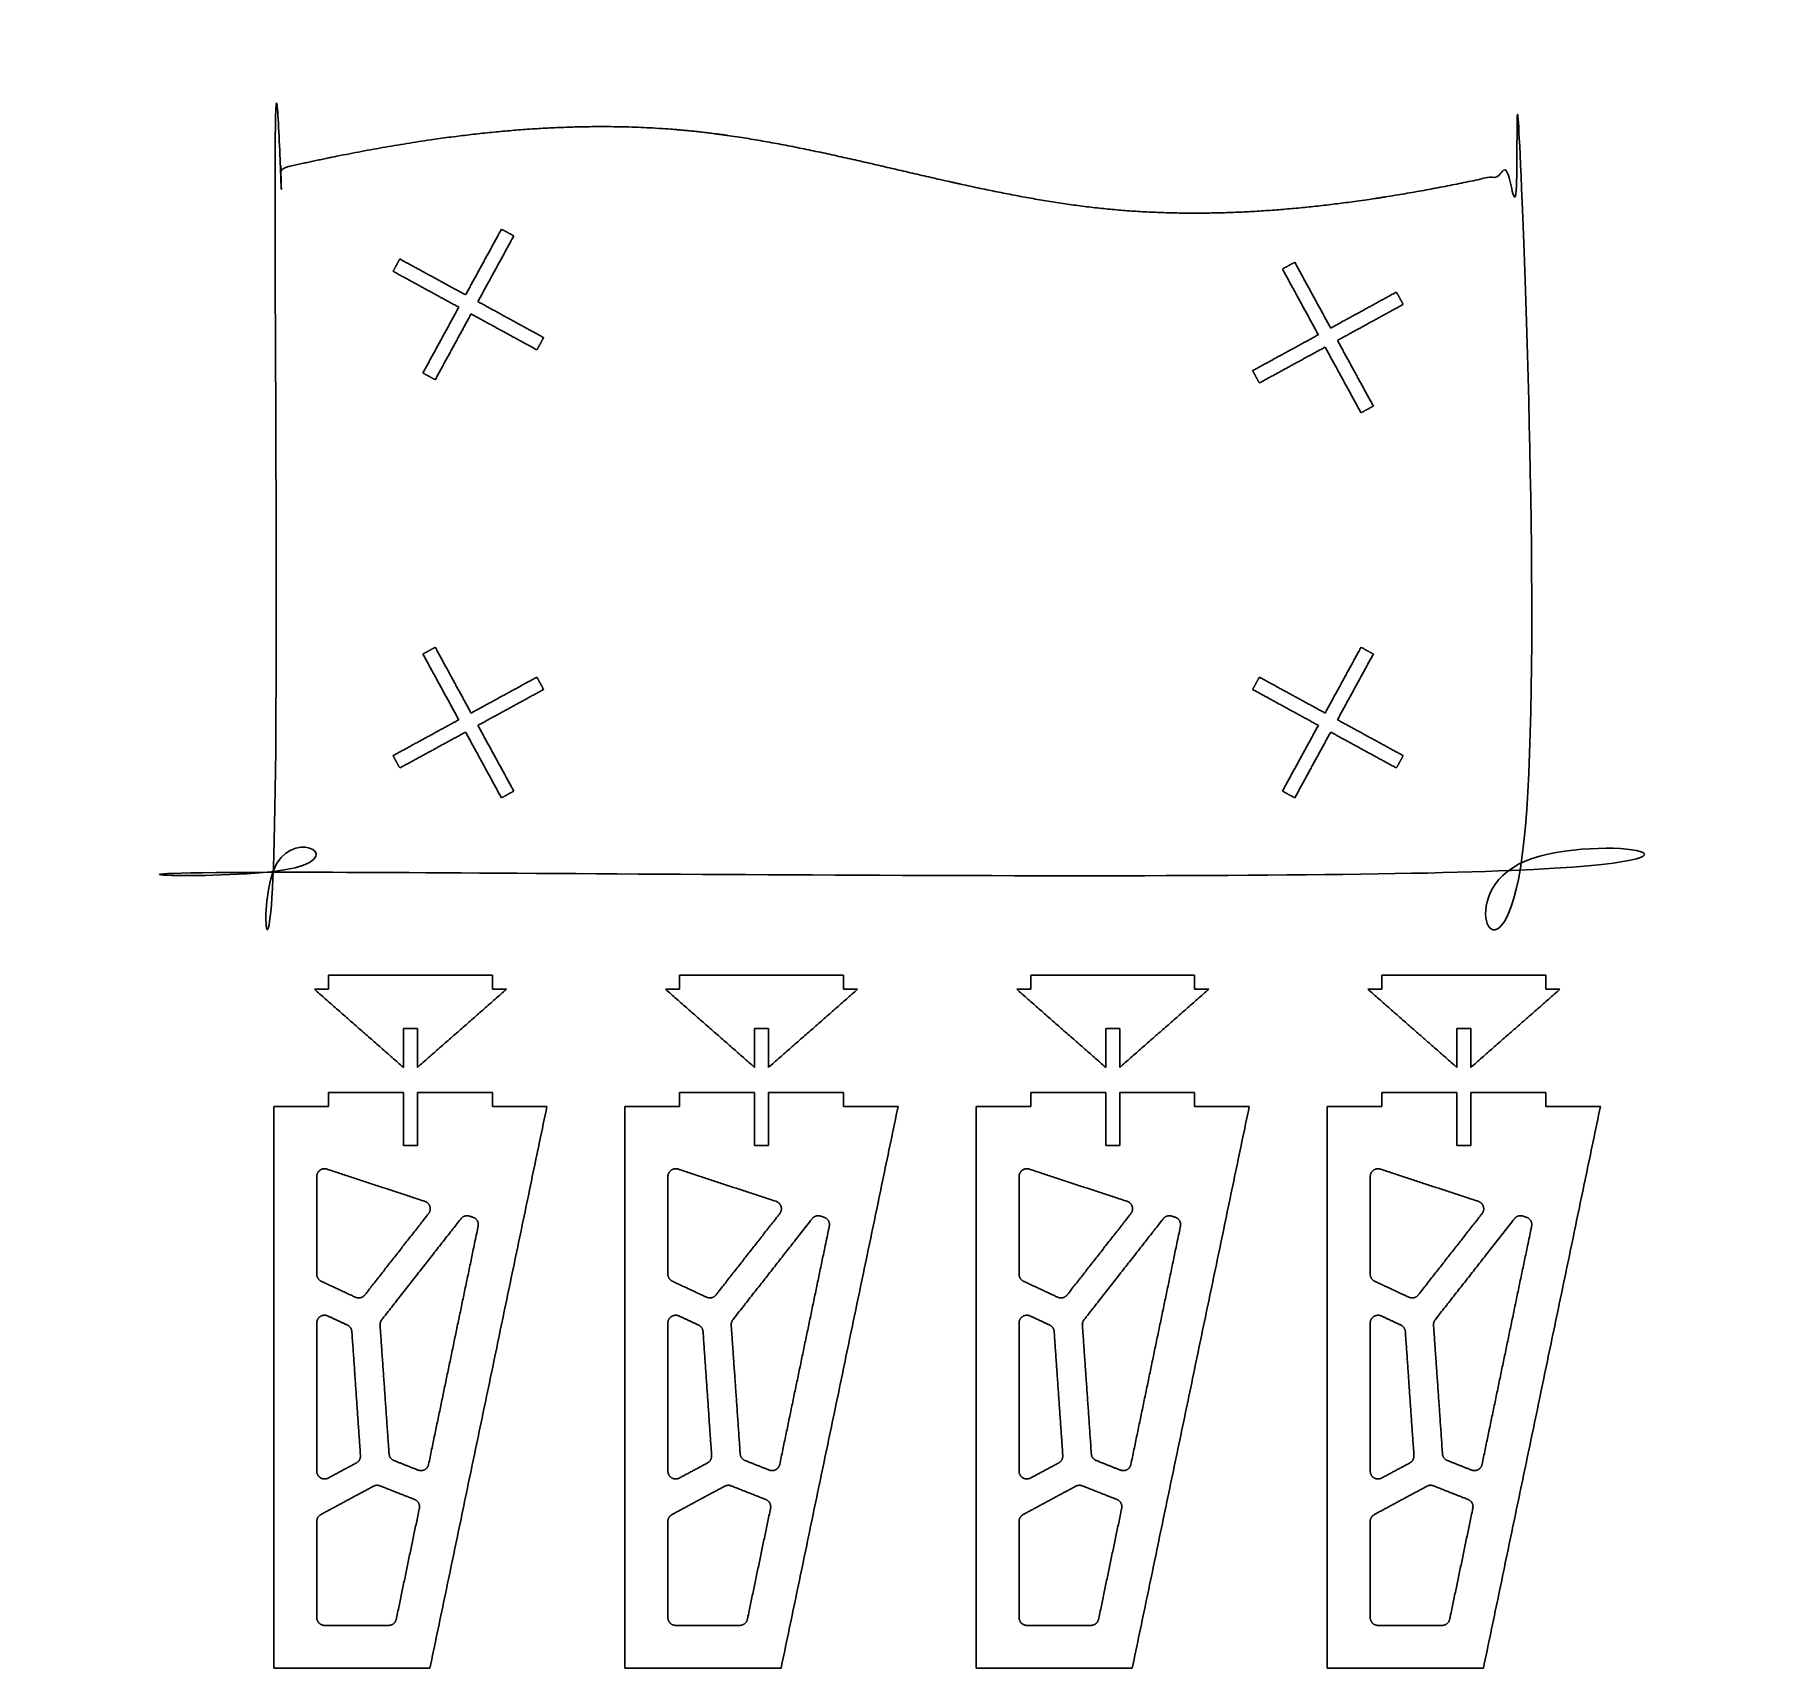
# Model space of a CAD drawing. Header units: millimetres. Extents: x -306 to 1916, y -1020 to 1073.
import ezdxf

# ---------------------------------------------------------------- set-up
doc = ezdxf.new("R2010")
doc.units = ezdxf.units.MM
doc.header["$MEASUREMENT"] = 0
doc.layers.add('Default', color=18, linetype='Continuous', true_color=0x000000)

msp = doc.modelspace()

# ---------------------------------------------------------------- linework, layer by layer
at = {"layer": 'Default'}
for points, weights, degree, knots in [([(19.5, 904.4), (7.6, 901.8), (0, 892.3), (0, 880.1), (0, 595), (0, 310), (0, 25), (0, 10.4), (10.4, 0), (25, 0), (541.7, 0), (1058.3, 0), (1575, 0), (1589.6, 0), (1600, 10.4), (1600, 25), (1600, 306.2), (1600, 587.5), (1600, 868.7), (1600, 876.4), (1596.7, 883.4), (1590.7, 888.2), (1584.6, 893), (1577.1, 894.8), (1569.6, 893.1), (1404.9, 856.8), (1049.3, 808.2), (547.1, 993.1), (187.6, 942.1), (19.5, 904.4)], [1, 0.853782894292, 0.853782894292, 1, 1, 1, 1, 0.804737854124, 0.804737854124, 1, 1, 1, 1, 0.804737854124, 0.804737854124, 1, 1, 1, 1, 0.934505862199, 0.934505862199, 1, 0.934505862199, 0.934505862199, 1, 1, 1, 1, 1, 1], 3, [0, 0, 0, 0, 33.752609, 33.752609, 33.752609, 34.702666, 34.702666, 34.702666, 73.972574, 73.972574, 73.972574, 74.941324, 74.941324, 74.941324, 114.211232, 114.211232, 114.211232, 115.148706, 115.148706, 115.148706, 137.497451, 137.497451, 137.497451, 159.846196, 159.846196, 159.846196, 664.416511, 1207.043906, 1722.709597, 1722.709597, 1722.709597, 1722.709597]), ([(55, -389.9), (55, -452.5), (55, -515.1), (55, -521.4), (60.8, -524.1), (82.6, -534.3), (104.5, -544.5), (111.7, -547.9), (116.6, -541.6), (157.4, -489.5), (198.3, -437.4), (201.5, -433.3), (200, -428.3), (198.5, -423.4), (193.6, -421.7), (130.8, -401.1), (68.1, -380.4), (63.3, -378.8), (59.1, -381.8), (55, -384.8), (55, -389.9)], [1, 1, 1, 0.843470647187, 1, 1, 1, 0.783100546141, 1, 1, 1, 0.88729973618, 1, 0.88729973618, 1, 1, 1, 0.890508669978, 1, 0.890508669978, 1], 2, [-500.738351, -500.738351, -500.738351, -375.549952, -375.549952, -364.208261, -364.208261, -316.000299, -316.000299, -302.577091, -302.577091, -170.132702, -170.132702, -160.545912, -160.545912, -150.959122, -150.959122, -18.893374, -18.893374, -9.446687, -9.446687, 0, 0, 0]), ([(505, -389.9), (505, -452.5), (505, -515.1), (505, -521.4), (510.8, -524.1), (532.6, -534.3), (554.5, -544.5), (561.7, -547.9), (566.6, -541.6), (607.4, -489.5), (648.3, -437.4), (651.5, -433.3), (650, -428.3), (648.5, -423.4), (643.6, -421.7), (580.8, -401.1), (518.1, -380.4), (513.3, -378.8), (509.1, -381.8), (505, -384.8), (505, -389.9)], [1, 1, 1, 0.843470647187, 1, 1, 1, 0.783100546141, 1, 1, 1, 0.88729973618, 1, 0.88729973618, 1, 1, 1, 0.890508669978, 1, 0.890508669978, 1], 2, [-500.738351, -500.738351, -500.738351, -375.549952, -375.549952, -364.208261, -364.208261, -316.000299, -316.000299, -302.577091, -302.577091, -170.132702, -170.132702, -160.545912, -160.545912, -150.959122, -150.959122, -18.893374, -18.893374, -9.446687, -9.446687, 0, 0, 0]), ([(955, -389.9), (955, -452.5), (955, -515.1), (955, -521.4), (960.8, -524.1), (982.6, -534.3), (1004.5, -544.5), (1011.7, -547.9), (1016.6, -541.6), (1057.4, -489.5), (1098.3, -437.4), (1101.5, -433.3), (1100, -428.3), (1098.5, -423.4), (1093.6, -421.7), (1030.8, -401.1), (968.1, -380.4), (963.3, -378.8), (959.1, -381.8), (955, -384.8), (955, -389.9)], [1, 1, 1, 0.843470647187, 1, 1, 1, 0.783100546141, 1, 1, 1, 0.88729973618, 1, 0.88729973618, 1, 1, 1, 0.890508669978, 1, 0.890508669978, 1], 2, [-500.738351, -500.738351, -500.738351, -375.549952, -375.549952, -364.208261, -364.208261, -316.000299, -316.000299, -302.577091, -302.577091, -170.132702, -170.132702, -160.545912, -160.545912, -150.959122, -150.959122, -18.893374, -18.893374, -9.446687, -9.446687, 0, 0, 0]), ([(1405, -389.9), (1405, -452.5), (1405, -515.1), (1405, -521.4), (1410.8, -524.1), (1432.6, -534.3), (1454.5, -544.5), (1461.7, -547.9), (1466.6, -541.6), (1507.4, -489.5), (1548.3, -437.4), (1551.5, -433.3), (1550, -428.3), (1548.5, -423.4), (1543.6, -421.7), (1480.8, -401.1), (1418.1, -380.4), (1413.3, -378.8), (1409.1, -381.8), (1405, -384.8), (1405, -389.9)], [1, 1, 1, 0.843470647187, 1, 1, 1, 0.783100546141, 1, 1, 1, 0.88729973618, 1, 0.88729973618, 1, 1, 1, 0.890508669978, 1, 0.890508669978, 1], 2, [-500.738351, -500.738351, -500.738351, -375.549952, -375.549952, -364.208261, -364.208261, -316.000299, -316.000299, -302.577091, -302.577091, -170.132702, -170.132702, -160.545912, -160.545912, -150.959122, -150.959122, -18.893374, -18.893374, -9.446687, -9.446687, 0, 0, 0]), ([(198.3, -758.7), (230, -606.2), (261.8, -453.6), (263.6, -444.9), (255.2, -442.1), (253, -441.3), (250.8, -440.6), (244.1, -438.4), (239.8, -443.9), (189, -508.7), (138.2, -573.4), (135.9, -576.4), (136.1, -580.2), (141.9, -662.7), (147.6, -745.2), (148, -751.5), (153.9, -753.8), (169.3, -759.9), (184.8, -766), (189.1, -767.7), (193.2, -765.5), (197.3, -763.3), (198.3, -758.7)], [1, 1, 1, 0.745957230655, 1, 1, 1, 0.818433229479, 1, 1, 1, 0.933329782841, 1, 1, 1, 0.845851274547, 1, 1, 1, 0.906702507235, 1, 0.906702507235, 1], 2, [-742.187618, -742.187618, -742.187618, -430.507826, -430.507826, -415.931319, -415.931319, -411.308137, -411.308137, -399.06579, -399.06579, -234.555083, -234.555083, -227.210725, -227.210725, -61.88657, -61.88657, -50.633825, -50.633825, -17.415896, -17.415896, -8.707948, -8.707948, 0, 0, 0]), ([(648.3, -758.7), (680, -606.2), (711.8, -453.6), (713.6, -444.9), (705.2, -442.1), (703, -441.3), (700.8, -440.6), (694.1, -438.4), (689.8, -443.9), (639, -508.7), (588.2, -573.4), (585.9, -576.4), (586.1, -580.2), (591.9, -662.7), (597.6, -745.2), (598, -751.5), (603.9, -753.8), (619.3, -759.9), (634.8, -766), (639.1, -767.7), (643.2, -765.5), (647.3, -763.3), (648.3, -758.7)], [1, 1, 1, 0.745957230655, 1, 1, 1, 0.818433229479, 1, 1, 1, 0.933329782841, 1, 1, 1, 0.845851274547, 1, 1, 1, 0.906702507235, 1, 0.906702507235, 1], 2, [-742.187618, -742.187618, -742.187618, -430.507826, -430.507826, -415.931319, -415.931319, -411.308137, -411.308137, -399.06579, -399.06579, -234.555083, -234.555083, -227.210725, -227.210725, -61.88657, -61.88657, -50.633825, -50.633825, -17.415896, -17.415896, -8.707948, -8.707948, 0, 0, 0]), ([(1098.3, -758.7), (1130, -606.2), (1161.8, -453.6), (1163.6, -444.9), (1155.2, -442.1), (1153, -441.3), (1150.8, -440.6), (1144.1, -438.4), (1139.8, -443.9), (1089, -508.7), (1038.2, -573.4), (1035.9, -576.4), (1036.1, -580.2), (1041.9, -662.7), (1047.6, -745.2), (1048, -751.5), (1053.9, -753.8), (1069.3, -759.9), (1084.8, -766), (1089.1, -767.7), (1093.2, -765.5), (1097.3, -763.3), (1098.3, -758.7)], [1, 1, 1, 0.745957230655, 1, 1, 1, 0.818433229479, 1, 1, 1, 0.933329782841, 1, 1, 1, 0.845851274547, 1, 1, 1, 0.906702507235, 1, 0.906702507235, 1], 2, [-742.187618, -742.187618, -742.187618, -430.507826, -430.507826, -415.931319, -415.931319, -411.308137, -411.308137, -399.06579, -399.06579, -234.555083, -234.555083, -227.210725, -227.210725, -61.88657, -61.88657, -50.633825, -50.633825, -17.415896, -17.415896, -8.707948, -8.707948, 0, 0, 0]), ([(1548.3, -758.7), (1580, -606.2), (1611.8, -453.6), (1613.6, -444.9), (1605.2, -442.1), (1603, -441.3), (1600.8, -440.6), (1594.1, -438.4), (1589.8, -443.9), (1539, -508.7), (1488.2, -573.4), (1485.9, -576.4), (1486.1, -580.2), (1491.9, -662.7), (1497.6, -745.2), (1498, -751.5), (1503.9, -753.8), (1519.3, -759.9), (1534.8, -766), (1539.1, -767.7), (1543.2, -765.5), (1547.3, -763.3), (1548.3, -758.7)], [1, 1, 1, 0.745957230655, 1, 1, 1, 0.818433229479, 1, 1, 1, 0.933329782841, 1, 1, 1, 0.845851274547, 1, 1, 1, 0.906702507235, 1, 0.906702507235, 1], 2, [-742.187618, -742.187618, -742.187618, -430.507826, -430.507826, -415.931319, -415.931319, -411.308137, -411.308137, -399.06579, -399.06579, -234.555083, -234.555083, -227.210725, -227.210725, -61.88657, -61.88657, -50.633825, -50.633825, -17.415896, -17.415896, -8.707948, -8.707948, 0, 0, 0]), ([(69.7, -776.2), (87.7, -766.5), (105.8, -756.8), (111.4, -753.7), (111, -747.3), (105.5, -667.9), (100, -588.6), (99.6, -582.7), (94.2, -580.2), (81.7, -574.4), (69.2, -568.5), (64.3, -566.2), (59.6, -569.2), (55, -572.1), (55, -577.6), (55, -672.5), (55, -767.4), (55, -773.1), (59.9, -776), (64.7, -778.9), (69.7, -776.2)], [1, 1, 1, 0.840270408843, 1, 1, 1, 0.861582161341, 1, 1, 1, 0.876691298824, 1, 0.876691298824, 1, 1, 1, 0.869689121055, 1, 0.869689121055, 1], 2, [-480.208132, -480.208132, -480.208132, -439.308692, -439.308692, -427.848402, -427.848402, -268.732196, -268.732196, -258.083835, -258.083835, -230.512696, -230.512696, -220.475578, -220.475578, -210.438461, -210.438461, -20.648967, -20.648967, -10.324484, -10.324484, 0, 0, 0]), ([(519.7, -776.2), (537.7, -766.5), (555.8, -756.8), (561.4, -753.7), (561, -747.3), (555.5, -667.9), (550, -588.6), (549.6, -582.7), (544.2, -580.2), (531.7, -574.4), (519.2, -568.5), (514.3, -566.2), (509.6, -569.2), (505, -572.1), (505, -577.6), (505, -672.5), (505, -767.4), (505, -773.1), (509.9, -776), (514.7, -778.9), (519.7, -776.2)], [1, 1, 1, 0.840270408843, 1, 1, 1, 0.861582161341, 1, 1, 1, 0.876691298824, 1, 0.876691298824, 1, 1, 1, 0.869689121055, 1, 0.869689121055, 1], 2, [-480.208132, -480.208132, -480.208132, -439.308692, -439.308692, -427.848402, -427.848402, -268.732196, -268.732196, -258.083835, -258.083835, -230.512696, -230.512696, -220.475578, -220.475578, -210.438461, -210.438461, -20.648967, -20.648967, -10.324484, -10.324484, 0, 0, 0]), ([(969.7, -776.2), (987.7, -766.5), (1005.8, -756.8), (1011.4, -753.7), (1011, -747.3), (1005.5, -667.9), (1000, -588.6), (999.6, -582.7), (994.2, -580.2), (981.7, -574.4), (969.2, -568.5), (964.3, -566.2), (959.6, -569.2), (955, -572.1), (955, -577.6), (955, -672.5), (955, -767.4), (955, -773.1), (959.9, -776), (964.7, -778.9), (969.7, -776.2)], [1, 1, 1, 0.840270408843, 1, 1, 1, 0.861582161341, 1, 1, 1, 0.876691298824, 1, 0.876691298824, 1, 1, 1, 0.869689121055, 1, 0.869689121055, 1], 2, [-480.208132, -480.208132, -480.208132, -439.308692, -439.308692, -427.848402, -427.848402, -268.732196, -268.732196, -258.083835, -258.083835, -230.512696, -230.512696, -220.475578, -220.475578, -210.438461, -210.438461, -20.648967, -20.648967, -10.324484, -10.324484, 0, 0, 0]), ([(1419.7, -776.2), (1437.7, -766.5), (1455.8, -756.8), (1461.4, -753.7), (1461, -747.3), (1455.5, -667.9), (1450, -588.6), (1449.6, -582.7), (1444.2, -580.2), (1431.7, -574.4), (1419.2, -568.5), (1414.3, -566.2), (1409.6, -569.2), (1405, -572.1), (1405, -577.6), (1405, -672.5), (1405, -767.4), (1405, -773.1), (1409.9, -776), (1414.7, -778.9), (1419.7, -776.2)], [1, 1, 1, 0.840270408843, 1, 1, 1, 0.861582161341, 1, 1, 1, 0.876691298824, 1, 0.876691298824, 1, 1, 1, 0.869689121055, 1, 0.869689121055, 1], 2, [-480.208132, -480.208132, -480.208132, -439.308692, -439.308692, -427.848402, -427.848402, -268.732196, -268.732196, -258.083835, -258.083835, -230.512696, -230.512696, -220.475578, -220.475578, -210.438461, -210.438461, -20.648967, -20.648967, -10.324484, -10.324484, 0, 0, 0]), ([(55, -831.8), (55, -893.4), (55, -955), (55, -965), (65, -965), (106.1, -965), (147.1, -965), (155.3, -965), (156.9, -957), (171.7, -886), (186.5, -815), (188.2, -806.8), (180.4, -803.7), (158.2, -794.9), (136.1, -786.2), (131.7, -784.5), (127.6, -786.7), (93.9, -804.8), (60.3, -823), (55, -825.8), (55, -831.8)], [1, 1, 1, 0.707106781187, 1, 1, 1, 0.775871849635, 1, 1, 1, 0.764841188317, 1, 1, 1, 0.906809140849, 1, 1, 1, 0.858556876044, 1], 2, [-537.516719, -537.516719, -537.516719, -414.271217, -414.271217, -398.563254, -398.563254, -316.417195, -316.417195, -302.763186, -302.763186, -157.692342, -157.692342, -143.692311, -143.692311, -96.004145, -96.004145, -87.301255, -87.301255, -10.76696, -10.76696, 0, 0, 0]), ([(505, -831.8), (505, -893.4), (505, -955), (505, -965), (515, -965), (556.1, -965), (597.1, -965), (605.3, -965), (606.9, -957), (621.7, -886), (636.5, -815), (638.2, -806.8), (630.4, -803.7), (608.2, -794.9), (586.1, -786.2), (581.7, -784.5), (577.6, -786.7), (543.9, -804.8), (510.3, -823), (505, -825.8), (505, -831.8)], [1, 1, 1, 0.707106781187, 1, 1, 1, 0.775871849635, 1, 1, 1, 0.764841188317, 1, 1, 1, 0.906809140849, 1, 1, 1, 0.858556876044, 1], 2, [-537.516719, -537.516719, -537.516719, -414.271217, -414.271217, -398.563254, -398.563254, -316.417195, -316.417195, -302.763186, -302.763186, -157.692342, -157.692342, -143.692311, -143.692311, -96.004145, -96.004145, -87.301255, -87.301255, -10.76696, -10.76696, 0, 0, 0]), ([(955, -831.8), (955, -893.4), (955, -955), (955, -965), (965, -965), (1006.1, -965), (1047.1, -965), (1055.3, -965), (1056.9, -957), (1071.7, -886), (1086.5, -815), (1088.2, -806.8), (1080.4, -803.7), (1058.2, -794.9), (1036.1, -786.2), (1031.7, -784.5), (1027.6, -786.7), (993.9, -804.8), (960.3, -823), (955, -825.8), (955, -831.8)], [1, 1, 1, 0.707106781187, 1, 1, 1, 0.775871849635, 1, 1, 1, 0.764841188317, 1, 1, 1, 0.906809140849, 1, 1, 1, 0.858556876044, 1], 2, [-537.516719, -537.516719, -537.516719, -414.271217, -414.271217, -398.563254, -398.563254, -316.417195, -316.417195, -302.763186, -302.763186, -157.692342, -157.692342, -143.692311, -143.692311, -96.004145, -96.004145, -87.301255, -87.301255, -10.76696, -10.76696, 0, 0, 0]), ([(1405, -831.8), (1405, -893.4), (1405, -955), (1405, -965), (1415, -965), (1456.1, -965), (1497.1, -965), (1505.3, -965), (1506.9, -957), (1521.7, -886), (1536.5, -815), (1538.2, -806.8), (1530.4, -803.7), (1508.2, -794.9), (1486.1, -786.2), (1481.7, -784.5), (1477.6, -786.7), (1443.9, -804.8), (1410.3, -823), (1405, -825.8), (1405, -831.8)], [1, 1, 1, 0.707106781187, 1, 1, 1, 0.775871849635, 1, 1, 1, 0.764841188317, 1, 1, 1, 0.906809140849, 1, 1, 1, 0.858556876044, 1], 2, [-537.516719, -537.516719, -537.516719, -414.271217, -414.271217, -398.563254, -398.563254, -316.417195, -316.417195, -302.763186, -302.763186, -157.692342, -157.692342, -143.692311, -143.692311, -96.004145, -96.004145, -87.301255, -87.301255, -10.76696, -10.76696, 0, 0, 0])]:
    msp.add_rational_spline(points, weights, degree=degree, knots=knots, dxfattribs=at)
for points in [[(245.7, 739.8), (268.7, 781.9), (291.7, 824)], [(291.7, 824), (299.6, 819.7), (307.5, 815.4)], [(307.5, 815.4), (284.5, 773.3), (261.5, 731.2)], [(152.8, 770), (157.1, 777.9), (161.4, 785.8)], [(161.4, 785.8), (203.6, 762.8), (245.7, 739.8)], [(1308.3, 781.6), (1300.4, 777.3), (1292.5, 773)], [(1354.3, 697.3), (1331.3, 739.5), (1308.3, 781.6)], [(237, 724), (194.9, 747), (152.8, 770)], [(1292.5, 773), (1315.5, 730.8), (1338.5, 688.7)], [(1438.6, 743.4), (1396.4, 720.3), (1354.3, 697.3)], [(1447.2, 727.6), (1442.9, 735.5), (1438.6, 743.4)], [(191, 639.7), (214, 681.9), (237, 724)], [(252.8, 715.4), (229.8, 673.2), (206.8, 631.1)], [(337.1, 669.3), (295, 692.3), (252.8, 715.4)], [(261.5, 731.2), (303.6, 708.1), (345.7, 685.1)], [(1363, 681.5), (1405.1, 704.5), (1447.2, 727.6)], [(345.7, 685.1), (341.4, 677.2), (337.1, 669.3)], [(1338.5, 688.7), (1296.4, 665.7), (1254.3, 642.7)], [(1262.9, 626.9), (1305, 649.9), (1347.2, 672.9)], [(1347.2, 672.9), (1370.2, 630.8), (1393.2, 588.7)], [(1409, 597.3), (1386, 639.4), (1363, 681.5)], [(206.8, 631.1), (198.9, 635.4), (191, 639.7)], [(1254.3, 642.7), (1258.6, 634.8), (1262.9, 626.9)], [(1393.2, 588.7), (1401.1, 593), (1409, 597.3)], [(206.8, 288.3), (198.9, 283.9), (191, 279.6)], [(191, 279.6), (214, 237.5), (237, 195.4)], [(252.8, 204), (229.8, 246.1), (206.8, 288.3)], [(1347.2, 204), (1370.2, 246.1), (1393.2, 288.3)], [(1409, 279.6), (1386, 237.5), (1363, 195.4)], [(1393.2, 288.3), (1401.1, 283.9), (1409, 279.6)], [(337.1, 250), (295, 227), (252.8, 204)], [(345.7, 234.2), (341.4, 242.1), (337.1, 250)], [(1254.3, 234.2), (1258.6, 242.1), (1262.9, 250)], [(1262.9, 250), (1305, 227), (1347.2, 204)], [(261.5, 188.2), (303.6, 211.2), (345.7, 234.2)], [(1338.5, 188.2), (1296.4, 211.2), (1254.3, 234.2)], [(237, 195.4), (194.9, 172.4), (152.8, 149.4)], [(161.4, 133.6), (203.6, 156.6), (245.7, 179.6)], [(245.7, 179.6), (268.7, 137.5), (291.7, 95.3)], [(307.5, 104), (284.5, 146.1), (261.5, 188.2)], [(1292.5, 104), (1315.5, 146.1), (1338.5, 188.2)], [(1354.3, 179.6), (1331.3, 137.5), (1308.3, 95.3)], [(1438.6, 133.6), (1396.4, 156.6), (1354.3, 179.6)], [(1363, 195.4), (1405.1, 172.4), (1447.2, 149.4)], [(152.8, 149.4), (157.1, 141.5), (161.4, 133.6)], [(1447.2, 149.4), (1442.9, 141.5), (1438.6, 133.6)], [(291.7, 95.3), (299.6, 99.7), (307.5, 104)], [(1308.3, 95.3), (1300.4, 99.7), (1292.5, 104)], [(70, -150), (70, -141), (70, -132)], [(70, -132), (175, -132), (280, -132)], [(280, -132), (280, -141), (280, -150)], [(520, -150), (520, -141), (520, -132)], [(520, -132), (625, -132), (730, -132)], [(730, -132), (730, -141), (730, -150)], [(970, -150), (970, -141), (970, -132)], [(970, -132), (1075, -132), (1180, -132)], [(1180, -132), (1180, -141), (1180, -150)], [(1420, -150), (1420, -141), (1420, -132)], [(1420, -132), (1525, -132), (1630, -132)], [(1630, -132), (1630, -141), (1630, -150)], [(52, -150), (61, -150), (70, -150)], [(166, -250), (109, -200), (52, -150)], [(298, -150), (241, -200), (184, -250)], [(280, -150), (289, -150), (298, -150)], [(502, -150), (511, -150), (520, -150)], [(616, -250), (559, -200), (502, -150)], [(748, -150), (691, -200), (634, -250)], [(730, -150), (739, -150), (748, -150)], [(952, -150), (961, -150), (970, -150)], [(1066, -250), (1009, -200), (952, -150)], [(1198, -150), (1141, -200), (1084, -250)], [(1180, -150), (1189, -150), (1198, -150)], [(1402, -150), (1411, -150), (1420, -150)], [(1516, -250), (1459, -200), (1402, -150)], [(1648, -150), (1591, -200), (1534, -250)], [(1630, -150), (1639, -150), (1648, -150)], [(184, -200), (175, -200), (166, -200)], [(166, -200), (166, -225), (166, -250)], [(184, -250), (184, -225), (184, -200)], [(634, -200), (625, -200), (616, -200)], [(616, -200), (616, -225), (616, -250)], [(634, -250), (634, -225), (634, -200)], [(1084, -200), (1075, -200), (1066, -200)], [(1066, -200), (1066, -225), (1066, -250)], [(1084, -250), (1084, -225), (1084, -200)], [(1534, -200), (1525, -200), (1516, -200)], [(1516, -200), (1516, -225), (1516, -250)], [(1534, -250), (1534, -225), (1534, -200)], [(70, -300), (70, -291), (70, -282)], [(70, -282), (118, -282), (166, -282)], [(166, -282), (166, -316), (166, -350)], [(184, -350), (184, -316), (184, -282)], [(184, -282), (232, -282), (280, -282)], [(280, -282), (280, -291), (280, -300)], [(520, -300), (520, -291), (520, -282)], [(520, -282), (568, -282), (616, -282)], [(616, -282), (616, -316), (616, -350)], [(634, -350), (634, -316), (634, -282)], [(634, -282), (682, -282), (730, -282)], [(730, -282), (730, -291), (730, -300)], [(970, -300), (970, -291), (970, -282)], [(970, -282), (1018, -282), (1066, -282)], [(1066, -282), (1066, -316), (1066, -350)], [(1084, -350), (1084, -316), (1084, -282)], [(1084, -282), (1132, -282), (1180, -282)], [(1180, -282), (1180, -291), (1180, -300)], [(1420, -300), (1420, -291), (1420, -282)], [(1420, -282), (1468, -282), (1516, -282)], [(1516, -282), (1516, -316), (1516, -350)], [(1534, -350), (1534, -316), (1534, -282)], [(1534, -282), (1582, -282), (1630, -282)], [(1630, -282), (1630, -291), (1630, -300)], [(0, -1020), (0, -660), (0, -300)], [(0, -300), (35, -300), (70, -300)], [(350, -300), (275, -660), (200, -1020)], [(280, -300), (315, -300), (350, -300)], [(450, -1020), (450, -660), (450, -300)], [(450, -300), (485, -300), (520, -300)], [(800, -300), (725, -660), (650, -1020)], [(730, -300), (765, -300), (800, -300)], [(900, -1020), (900, -660), (900, -300)], [(900, -300), (935, -300), (970, -300)], [(1250, -300), (1175, -660), (1100, -1020)], [(1180, -300), (1215, -300), (1250, -300)], [(1350, -1020), (1350, -660), (1350, -300)], [(1350, -300), (1385, -300), (1420, -300)], [(1700, -300), (1625, -660), (1550, -1020)], [(1630, -300), (1665, -300), (1700, -300)], [(166, -350), (175, -350), (184, -350)], [(616, -350), (625, -350), (634, -350)], [(1066, -350), (1075, -350), (1084, -350)], [(1516, -350), (1525, -350), (1534, -350)], [(200, -1020), (100, -1020), (0, -1020)], [(650, -1020), (550, -1020), (450, -1020)], [(1100, -1020), (1000, -1020), (900, -1020)], [(1550, -1020), (1450, -1020), (1350, -1020)]]:
    msp.add_open_spline(points, degree=2, dxfattribs=at)

doc.saveas('drawing.dxf')
